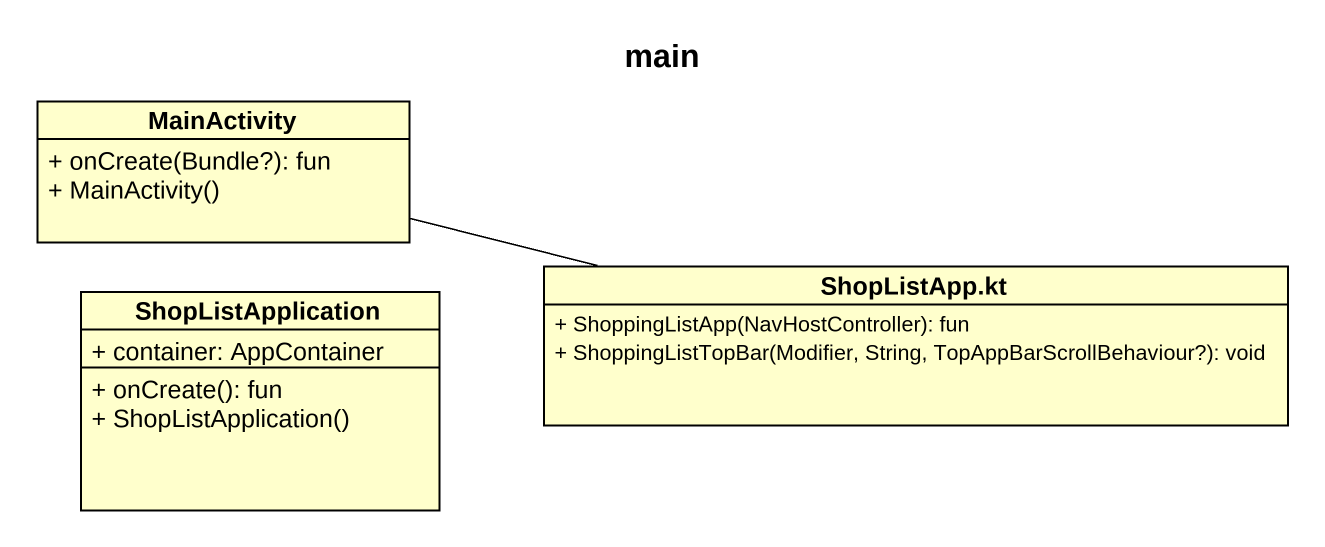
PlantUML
@startuml
title main
hide circle
hide empty members
skinparam classAttributeIconSize 0
class MainActivity {
  + onCreate(Bundle?): fun
  + MainActivity()
}
class "ShopListApp.kt" as ShopListApp_kt {
  + ShoppingListApp(NavHostController): fun
  + ShoppingListTopBar(Modifier, String, TopAppBarScrollBehaviour?): void
}
class ShopListApplication {
  + container: AppContainer
  + onCreate(): fun
  + ShopListApplication()
}
ShopListApp_kt -left- MainActivity
@enduml
